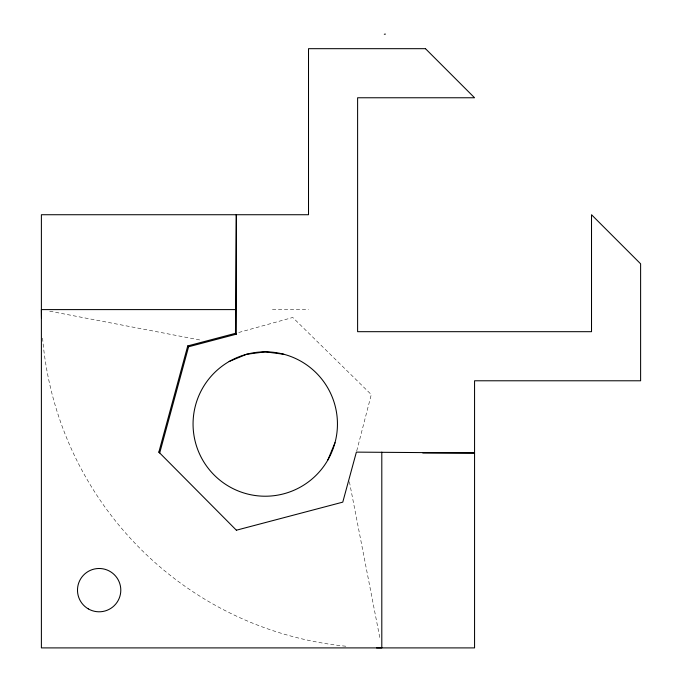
<?xml version="1.0" encoding="UTF-8"?>
<svg xmlns="http://www.w3.org/2000/svg" width="682" height="682" viewBox="0 0 682 682"><rect width="100%" height="100%" fill="white"/><g stroke="black" fill="none" stroke-linecap="round" stroke-linejoin="round"><path stroke-width="0.51" stroke-dasharray="3.41 2.56" d="M356.737 450.921L371.281 394.58L292.757 317.48L237.711 332.773M272.416 309.594L308.511 309.594M49.726 311.197L201.983 340.386M349.397 481.756L380.164 639.537M345.851 646.221A338.229 338.229 0 0 1 42.591 338.153"/><path stroke-width="1.02" d="M236.313 334.18L235.469 333.327L236.313 214.728L236.313 334.18L188.59 346.771L187.738 345.927L158.855 452.106L236.475 530.306M188.59 346.771L159.707 452.95L158.855 452.106M327.778 460.128L334.99 442.72A72.198 72.198 0 0 0 246.569 354.29L229.161 361.511M187.738 345.927L235.469 333.327M236.373 530.212L342.773 502.14L356.379 452.123L474.561 452.967L422.763 452.967M384.316 34.236L385.424 34.1M235.469 309.594L41.389 309.594A338.229 338.229 0 0 0 41.491 318.051M283.942 354.29L265.255 351.835L246.569 354.29A72.198 72.198 0 0 0 214.208 475.081A72.198 72.198 0 0 0 334.99 442.72M381.801 452.123L381.801 647.9A338.229 338.229 0 0 1 376.515 647.891M425.466 48.678L308.511 48.678L308.511 214.728L41.389 214.728L41.389 647.9L474.561 647.9L474.561 380.778L640.611 380.778L640.611 263.815L591.516 214.728L591.516 331.682L357.607 331.682L357.607 97.765L474.561 97.765L425.466 48.678M88.31 608.898A21.662 21.662 0 0 0 120.799 590.143A21.662 21.662 0 0 0 88.31 571.388A21.662 21.662 0 0 0 88.31 608.898"/></g></svg>
